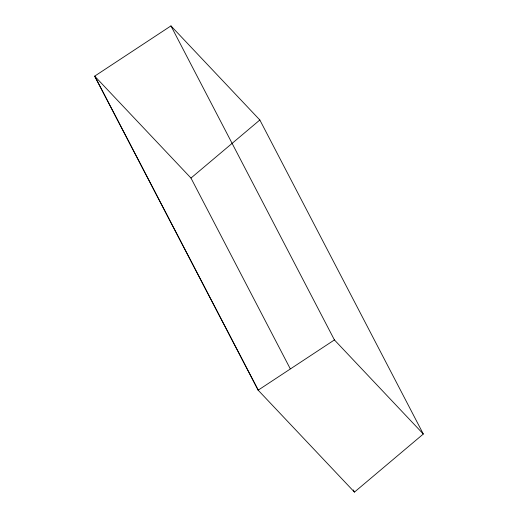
<?xml version="1.0" encoding="UTF-8"?>
<svg xmlns="http://www.w3.org/2000/svg" width="518" height="518" viewBox="0 0 518 518"><rect width="100%" height="100%" fill="white"/><g stroke="black" fill="none" stroke-linecap="round" stroke-linejoin="round"><path stroke-width="0.78" d="M290.255 368.777L190.974 178.062L259.842 119.988L170.953 25.9L94.684 76.14L258.158 390.177L354.448 492.1L423.316 434.026L259.842 119.988M258.158 390.177L334.498 339.879M190.974 178.062L94.684 76.14L258.229 390.119M423.316 434.026L334.421 339.931L170.953 25.9M353.328 489.95L354.448 492.1"/></g></svg>
